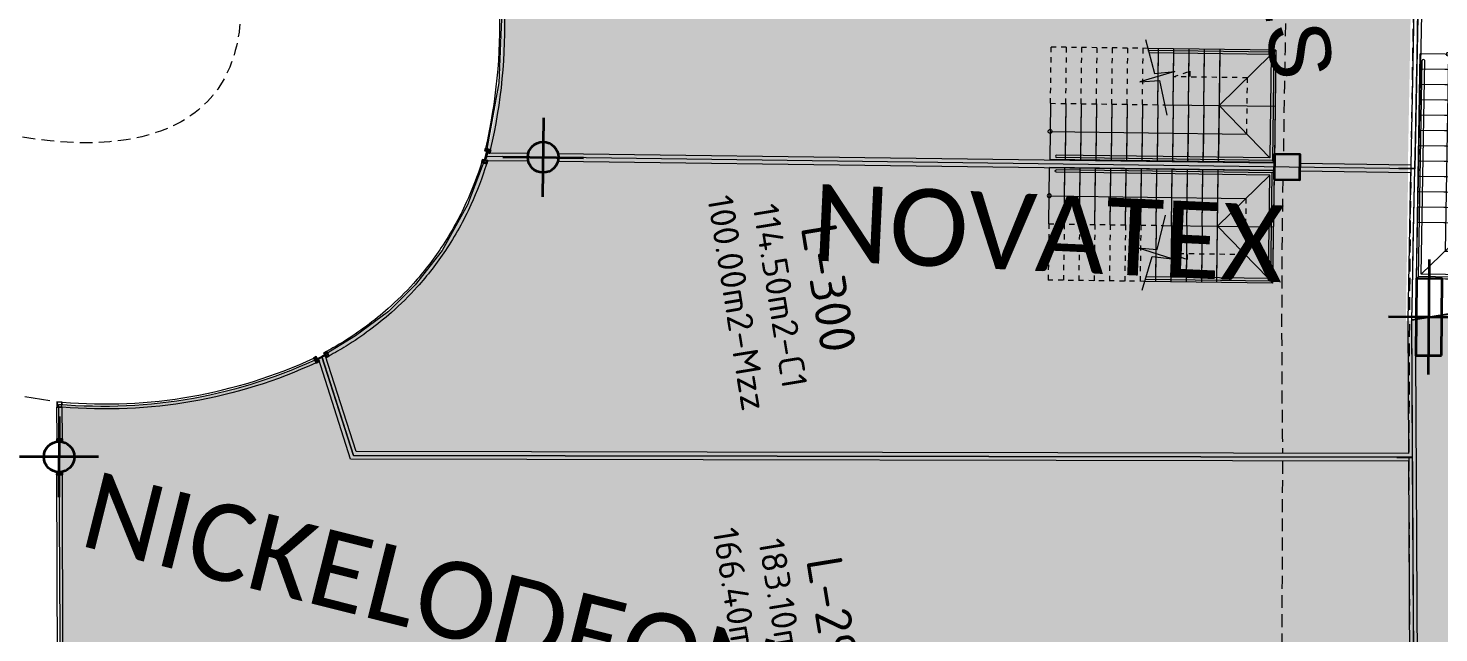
# Model space of a CAD drawing. Header units: metres. Extents: x 2 to 659295185, y -28 to 1124222152.
# Drawn here: x 655466.34 to 655493.95, y 1126503.03 to 1126514.86 of the extents above; entities that cross this region are included whole.
import ezdxf
from ezdxf.enums import TextEntityAlignment as Align

# ---------------------------------------------------------------- set-up
doc = ezdxf.new("R2010")
doc.units = ezdxf.units.M
doc.header["$MEASUREMENT"] = 0
for name, pattern in [('CCSM_C1_CUERPO CK$0$CONTINUA', [0]), ('CCSM_C1_CUERPO CK$0$DASHED', [0.75, 0.5, -0.25]), ('CCSM_C1_CUERPO CK$0$HIDDEN', [0.375, 0.25, -0.125]), ('CCSM_C1_CUERPO HP$0$CONTINUA', [0]), ('CCSM_C1_CUERPO HP$0$DASHED', [0.75, 0.5, -0.25]), ('CCSM_XREF KIOSKOSE$0$DASHED2', [0.375, 0.25, -0.125]), ('CONTINUA', [0]), ('DASHDOT', [1, 0.5, -0.25, 0, -0.25]), ('DASHED', [0.75, 0.5, -0.25]), ('HIDDEN', [0.375, 0.25, -0.125])]:
    doc.linetypes.add(name, pattern=pattern)
doc.layers.get('0').update_dxf_attribs({"linetype": 'CONTINUOUS'})
for name, color, linetype in [('AREAS ESTACIONAMIENTO', 150, 'CONTINUOUS'), ('CCSM_C1_CUERPO CK$0$A-PARED', 2, 'CCSM_C1_CUERPO CK$0$CONTINUA'), ('CCSM_C1_CUERPO CK$0$A-PROYECCIONES SUP', 5, 'CCSM_C1_CUERPO CK$0$DASHED'), ('CCSM_C1_CUERPO HP$0$A-FRENTE DE LOCAL', 4, 'CONTINUOUS'), ('CCSM_C1_CUERPO HP$0$A-LOCAL ID', 7, 'CONTINUOUS'), ('CCSM_C1_CUERPO HP$0$A-MARCOS LOCALES', 4, 'CONTINUOUS'), ('CCSM_C1_CUERPO HP$0$A-PARED', 2, 'CCSM_C1_CUERPO HP$0$CONTINUA'), ('CCSM_C1_CUERPO HP$0$A-PROYECCIONES', 5, 'CCSM_C1_CUERPO HP$0$DASHED'), ('CCSM_C1_CUERPO HP$0$ID_AREA EXACTA', 7, 'CONTINUOUS'), ('CCSM_C1_CUERPO HP$0$ID_Nº LOCAL', 7, 'CONTINUOUS'), ('CCSM_C1_CUERPO HP$0$ID_RUBRO', 7, 'CONTINUOUS'), ('CCSM_C1_CUERPO HP$0$ID_USO', 7, 'CONTINUOUS'), ('CCSM_XREF KIOSKOSE$0$Kiosco General', 154, 'CONTINUOUS')]:
    doc.layers.add(name, color=color, linetype=linetype)
doc.layers.add('CCSM_C1_CUERPO CK$0$A-AREAS COMERCIALES', color=151, linetype='CONTINUOUS', plot=False)
doc.layers.add('CCSM_C1_CUERPO HP$0$A-AREAS COMERCIALES', color=151, linetype='CONTINUOUS', plot=False)
for name, color, linetype, lineweight in [('CCSM_XREF ESTRUCTURA15$0$E-CA-COLUMNA', 2, 'CONTINUOUS', 35), ('CCSM_XREF ESTRUCTURA15$0$E-CK-COLUMNA', 2, 'CONTINUOUS', 35), ('CCSM_XREF ESTRUCTURA15$0$E-CP COLUMNAS', 2, 'CONTINUOUS', 35), ('LOCALES ASIGNADOS', 41, 'DASHDOT', 0), ('LOCALES PROPIOS', 101, 'CONTINUA', 0), ('NOMBRES LOCATARIOS', 7, 'CONTINUA', 0), ('XREF ESCALERAS', 252, 'CONTINUOUS', 0)]:
    doc.layers.add(name, color=color, linetype=linetype, lineweight=lineweight)
doc.styles.add('CCSM_C1_CUERPO HP$0$ROMANS', font='romans__.ttf')
doc.styles.get("Standard").update_dxf_attribs({"font": 'tahoma.ttf'})

# ---------------------------------------------------------------- blocks, each defined once
blk = doc.blocks.new('CCSM_C1_CUERPO HP$0$MARCO LOCAL-PARED')
for points in [[(655585.328, 1126575.539), (655585.378, 1126575.539), (655585.378, 1126575.439), (655585.328, 1126575.439)], [(655585.333, 1126575.534), (655585.373, 1126575.534), (655585.373, 1126575.444), (655585.333, 1126575.444)], [(655585.393, 1126575.539), (655585.393, 1126575.534), (655585.383, 1126575.534), (655585.383, 1126575.489), (655585.553, 1126575.489), (655585.553, 1126575.534), (655585.543, 1126575.534), (655585.543, 1126575.539), (655585.558, 1126575.539), (655585.558, 1126575.484), (655585.378, 1126575.484), (655585.378, 1126575.539)], [(655585.608, 1126575.539), (655585.558, 1126575.539), (655585.558, 1126575.439), (655585.608, 1126575.439)], [(655585.603, 1126575.534), (655585.563, 1126575.534), (655585.563, 1126575.444), (655585.603, 1126575.444)]]:
    blk.add_lwpolyline(points, close=True)
blk = doc.blocks.new('CCSM_C1_CUERPO HP$0$IDENT LOCAL')
at = {"layer": 'CCSM_C1_CUERPO HP$0$ID_AREA EXACTA', "style": 'CCSM_C1_CUERPO HP$0$ROMANS'}
blk.add_attdef('AREA-EXACTA', text='', height=0.5, dxfattribs=at).set_placement((0, 1.245), align=Align.BOTTOM_CENTER)
at = {"layer": 'CCSM_C1_CUERPO HP$0$ID_Nº LOCAL', "style": 'CCSM_C1_CUERPO HP$0$ROMANS'}
blk.add_attdef('NºLOCAL', text='', height=0.7, dxfattribs=at).set_placement((0, 2.05), align=Align.BOTTOM_CENTER)
at = {"layer": 'CCSM_C1_CUERPO HP$0$ID_RUBRO', "style": 'CCSM_C1_CUERPO HP$0$ROMANS'}
blk.add_attdef('RUBRO', text='', height=0.35, dxfattribs=at).set_placement((0, 0.395), align=Align.BOTTOM_CENTER)
at = {"layer": 'CCSM_C1_CUERPO HP$0$ID_USO', "style": 'CCSM_C1_CUERPO HP$0$ROMANS'}
blk.add_attdef('USO', text='', height=0.35, dxfattribs=at).set_placement((0, -0.455), align=Align.BOTTOM_CENTER)
blk = doc.blocks.new('CCSM_XREF ESTRUCTURA15$0$CCSM_COLUM REDONDA')
at = {"color": 5}
for p, q in [((0, 0.774), (0, -0.774)), ((-0.789, 0), (0.789, 0))]:
    blk.add_line(p, q, dxfattribs=at)
blk.add_circle((0, 0), 0.3)
blk = doc.blocks.new('CCSM_C1_CUERPO HP$0$MARCO LOCAL-COLUMNA')
at = {"layer": 'CCSM_C1_CUERPO HP$0$A-MARCOS LOCALES'}
for points in [[(655585.123, 1126575.588), (655585.173, 1126575.588), (655585.173, 1126575.488), (655585.123, 1126575.488)], [(655585.128, 1126575.583), (655585.168, 1126575.583), (655585.168, 1126575.493), (655585.128, 1126575.493)]]:
    blk.add_lwpolyline(points, close=True, dxfattribs=at)
blk = doc.blocks.new('CCSM_XREF ESTRUCTURA15$0$CCSM_COLUMNA REC')
at = {"layer": 'CCSM_XREF ESTRUCTURA15$0$E-CA-COLUMNA'}
blk.add_lwpolyline([(-0.25, -0.25), (0.25, -0.25), (0.25, 0.25), (-0.25, 0.25)], close=True, dxfattribs=at)
blk = doc.blocks.new('CCSM_XREF ESTRUCTURA15$0$COLUM REC 150x50mid')
at = {"color": 5}
for p, q in [((0, 1.124), (0, -1.124)), ((-0.789, 0), (0.789, 0))]:
    blk.add_line(p, q, dxfattribs=at)
blk.add_lwpolyline([(-0.25, 0.75), (-0.25, -0.75), (0.25, -0.75), (0.25, 0.75)], close=True)
blk = doc.blocks.new('stairs')
at = {"layer": 'XREF ESCALERAS'}
for p, q in [((655586.147, 1126406.541), (655586.147, 1126404.035)), ((655586.147, 1126406.541), (655588.347, 1126406.541)), ((655586.147, 1126406.541), (655586.147, 1126404.035)), ((655586.147, 1126406.541), (655588.347, 1126406.541)), ((655586.187, 1126406.501), (655586.147, 1126406.541)), ((655586.187, 1126406.501), (655588.307, 1126406.501)), ((655586.187, 1126406.501), (655586.187, 1126404.035)), ((655586.237, 1126406.541), (655588.257, 1126406.541)), ((655586.237, 1126406.451), (655588.257, 1126406.451)), ((655586.237, 1126406.451), (655586.237, 1126404.057)), ((655587.247, 1126405.441), (655586.237, 1126406.451)), ((655587.247, 1126405.441), (655587.247, 1126406.541)), ((655587.247, 1126405.441), (655587.247, 1126406.541)), ((655587.247, 1126405.441), (655588.257, 1126406.451)), ((655588.257, 1126406.451), (655588.257, 1126402.274)), ((655588.307, 1126406.501), (655588.347, 1126406.541)), ((655588.307, 1126406.501), (655588.307, 1126402.275)), ((655588.347, 1126406.541), (655588.347, 1126402.141)), ((655588.347, 1126406.541), (655588.347, 1126402.141)), ((655587.797, 1126402.141), (655587.797, 1126405.991)), ((655586.147, 1126405.441), (655586.187, 1126405.441)), ((655586.147, 1126405.441), (655588.347, 1126405.441)), ((655586.237, 1126405.441), (655588.257, 1126405.441)), ((655587.247, 1126404.376), (655587.247, 1126405.441)), ((655587.247, 1126404.376), (655587.247, 1126405.441)), ((655588.307, 1126405.441), (655588.347, 1126405.441)), ((655586.187, 1126405.141), (655586.147, 1126405.141)), ((655587.247, 1126405.141), (655586.147, 1126405.141)), ((655587.247, 1126405.141), (655586.237, 1126405.141)), ((655587.247, 1126405.141), (655588.257, 1126405.141)), ((655587.247, 1126405.141), (655588.347, 1126405.141)), ((655588.307, 1126405.141), (655588.347, 1126405.141)), ((655586.187, 1126404.841), (655586.147, 1126404.841)), ((655587.247, 1126404.841), (655586.147, 1126404.841)), ((655587.247, 1126404.841), (655586.237, 1126404.841)), ((655587.247, 1126404.841), (655588.257, 1126404.841)), ((655587.247, 1126404.841), (655588.347, 1126404.841)), ((655588.307, 1126404.841), (655588.347, 1126404.841)), ((655586.187, 1126404.541), (655586.147, 1126404.541)), ((655587.247, 1126404.541), (655586.147, 1126404.541)), ((655587.247, 1126404.541), (655586.237, 1126404.541)), ((655587.247, 1126404.541), (655588.257, 1126404.541)), ((655587.247, 1126404.541), (655588.347, 1126404.541)), ((655588.307, 1126404.541), (655588.347, 1126404.541)), ((655586.187, 1126404.241), (655586.147, 1126404.241)), ((655587.247, 1126404.241), (655586.147, 1126404.241)), ((655587.247, 1126404.241), (655586.237, 1126404.241)), ((655587.247, 1126404.241), (655588.257, 1126404.241)), ((655587.247, 1126404.241), (655588.347, 1126404.241)), ((655588.307, 1126404.241), (655588.347, 1126404.241)), ((655587.247, 1126403.941), (655588.257, 1126403.941)), ((655587.247, 1126403.941), (655588.347, 1126403.941)), ((655588.307, 1126403.941), (655588.347, 1126403.941)), ((655587.247, 1126403.641), (655588.257, 1126403.641)), ((655587.247, 1126403.641), (655588.347, 1126403.641)), ((655588.307, 1126403.641), (655588.347, 1126403.641)), ((655587.247, 1126403.341), (655588.257, 1126403.341)), ((655587.247, 1126403.341), (655588.347, 1126403.341)), ((655588.307, 1126403.341), (655588.347, 1126403.341)), ((655587.247, 1126403.041), (655588.257, 1126403.041)), ((655587.247, 1126403.041), (655588.347, 1126403.041)), ((655588.307, 1126403.041), (655588.347, 1126403.041)), ((655587.247, 1126402.741), (655588.257, 1126402.741)), ((655587.247, 1126402.741), (655588.347, 1126402.741)), ((655588.307, 1126402.741), (655588.347, 1126402.741)), ((655587.247, 1126402.441), (655588.257, 1126402.441)), ((655587.247, 1126402.441), (655588.347, 1126402.441)), ((655588.307, 1126402.441), (655588.347, 1126402.441)), ((655587.247, 1126402.141), (655588.347, 1126402.141)), ((655587.247, 1126402.141), (655588.347, 1126402.141))]:
    blk.add_line(p, q, dxfattribs=at)
at = {"layer": 'XREF ESCALERAS', "linetype": 'CCSM_C1_CUERPO CK$0$HIDDEN', "ltscale": 0.02}
for p, q in [((655587.247, 1126402.141), (655587.247, 1126404.376)), ((655587.247, 1126402.141), (655587.247, 1126404.376)), ((655586.147, 1126404.035), (655586.147, 1126404.032)), ((655586.187, 1126403.941), (655586.147, 1126403.941)), ((655586.187, 1126404.035), (655586.187, 1126404.043)), ((655586.187, 1126403.641), (655586.147, 1126403.641)), ((655586.187, 1126403.341), (655586.147, 1126403.341)), ((655586.187, 1126403.041), (655586.147, 1126403.041)), ((655586.187, 1126402.741), (655586.147, 1126402.741)), ((655586.187, 1126402.441), (655586.147, 1126402.441))]:
    blk.add_line(p, q, dxfattribs=at)
at = {"layer": 'XREF ESCALERAS', "linetype": 'HIDDEN', "ltscale": 0.02}
for p, q in [((655586.147, 1126404.035), (655586.147, 1126402.141)), ((655587.247, 1126403.941), (655586.147, 1126403.941)), ((655587.247, 1126403.641), (655586.147, 1126403.641)), ((655587.247, 1126403.341), (655586.147, 1126403.341)), ((655587.247, 1126403.041), (655586.147, 1126403.041)), ((655587.247, 1126402.741), (655586.147, 1126402.741)), ((655587.247, 1126402.441), (655586.147, 1126402.441)), ((655587.247, 1126402.141), (655586.147, 1126402.141)), ((655587.247, 1126402.141), (655586.147, 1126402.141))]:
    blk.add_line(p, q, dxfattribs=at)
at = {"layer": 'XREF ESCALERAS', "linetype": 'CCSM_C1_CUERPO CK$0$HIDDEN', "ltscale": 0.02}
blk.add_lwpolyline([(655587.797, 1126405.991), (655586.697, 1126405.991), (655586.697, 1126404.541), (655586.585, 1126404.861), (655586.697, 1126404.862)], dxfattribs=at)
at = {"layer": 'XREF ESCALERAS'}
blk.add_lwpolyline([(655585.973, 1126403.983), (655586.636, 1126404.168), (655586.594, 1126404.565), (655586.802, 1126403.885), (655586.771, 1126404.266), (655587.451, 1126404.424)], dxfattribs=at)
blk.add_circle((655587.797, 1126402.141), 0.0379, dxfattribs=at)
blk.add_circle((655587.797, 1126402.141), 0.0379, dxfattribs=at)
blk.add_arc((655588.282, 1126402.276), 0.0251, 184.3725, 356.1588, dxfattribs=at)

msp = doc.modelspace()

# ---------------------------------------------------------------- hatches: boundary and pattern name
at = {"layer": 'LOCALES ASIGNADOS'}
h = msp.add_hatch(color=256, dxfattribs=at)
edge = h.paths.add_edge_path()
edge.add_line((655523.1959, 1126484.6977), (655511.4574, 1126482.7737))
edge.add_arc((492466.1192, 1099756.7687), 165221.2506, 9.306558127, 9.309002861, ccw=False)
edge.add_line((655512.5976, 1126475.8167), (655524.4397, 1126477.7575))
edge.add_arc((655211.3975, 1126425.2356), 317.4177, 9.524316, 10.79705)
h = msp.add_hatch(color=256, dxfattribs=at)
edge = h.paths.add_edge_path()
edge.add_arc((219491.1056, 1054914.3756), 441878.9229, 9.308049718, 9.309563548, ccw=False)
edge.add_line((655551.8097, 1126384.9626), (655564.5398, 1126387.0492))
edge.add_line((655564.5398, 1126387.0492), (655562.5867, 1126398.9652))
edge.add_line((655562.5867, 1126398.9652), (655552.3922, 1126397.2942))
edge.add_line((655552.3922, 1126397.2942), (655552.4569, 1126396.8995))
edge.add_line((655552.4569, 1126396.8995), (655549.9212, 1126396.4839))
h = msp.add_hatch(color=256, dxfattribs=at)
edge = h.paths.add_edge_path()
edge.add_line((655513.5683, 1126469.8955), (655525.4103, 1126471.8365))
edge.add_arc((823004.9948, 1153921.5169), 169714.1602, 189.307944851, 189.309970477)
edge.add_line((655526.3809, 1126465.9155), (655514.5388, 1126463.9745))
edge.add_line((655514.5388, 1126463.9745), (655513.5683, 1126469.8955))
for points in [[(655493.3086, 1126509.2124), (655493.3501, 1126512.1107), (655475.3001, 1126512.3494), (655474.9341, 1126511.4054), (655474.4436, 1126510.5134), (655473.9121, 1126509.8416), (655473.3914, 1126509.3179), (655472.7467, 1126508.8424), (655472.0844, 1126508.4363), (655472.703, 1126506.5035), (655493.3177, 1126506.4689)], [(655517.6923, 1126508.1087), (655507.5356, 1126506.4444), (655506.7351, 1126511.3288), (655493.2497, 1126509.1186), (655493.3495, 1126496.9747), (655519.4953, 1126501.2602)]]:
    msp.add_hatch(color=256, dxfattribs=at).paths.add_polyline_path(points)
h = msp.add_hatch(color=256, dxfattribs=at)
edge = h.paths.add_edge_path()
edge.add_line((655466.932, 1126507.5003), (655466.9771, 1126499.6967))
edge.add_line((655466.9771, 1126499.6967), (655493.3638, 1126499.9803))
edge.add_line((655493.3638, 1126499.9803), (655493.3105, 1126506.4693))
edge.add_line((655493.3105, 1126506.4693), (655472.7031, 1126506.5036))
edge.add_line((655472.7031, 1126506.5036), (655472.0861, 1126508.4317))
edge.add_arc((655467.8078, 1126517.3802), 9.9187, 264.93441, 295.55245, ccw=False)
at = {"layer": 'LOCALES PROPIOS'}
h = msp.add_hatch(color=101, dxfattribs=at)
edge = h.paths.add_edge_path()
edge.add_arc((655465.0076, 1126514.9282), 10.6102, 345.93414, 377.8147)
edge.add_line((655475.1091, 1126518.1743), (655483.748, 1126517.9588))
edge.add_line((655483.748, 1126517.9588), (655483.9223, 1126523.7137))
edge.add_line((655483.9223, 1126523.7137), (655493.8931, 1126523.3572))
edge.add_line((655493.8931, 1126523.3572), (655493.8132, 1126521.3781))
edge.add_line((655493.8132, 1126521.3781), (655493.5136, 1126521.329))
edge.add_line((655493.5136, 1126521.329), (655493.3439, 1126512.1111))
edge.add_line((655493.3439, 1126512.1111), (655475.2997, 1126512.3495))

# ---------------------------------------------------------------- linework, layer by layer
at = {"layer": 'AREAS ESTACIONAMIENTO'}
for p, q in [((655493.4804, 1126512.109), (655493.1677, 1126512.1131)), ((655493.1252, 1126506.4692), (655493.4368, 1126506.4687))]:
    msp.add_line(p, q, dxfattribs=at)
at = {"layer": 'CCSM_C1_CUERPO CK$0$A-AREAS COMERCIALES', "lineweight": 5}
for points in [[(655506.7747, 1126511.3422), (655493.4218, 1126509.153), (655493.4336, 1126509.7427), (655493.4561, 1126510.8787), (655493.4804, 1126512.109), (655493.4867, 1126512.4277), (655493.4908, 1126512.6343), (655493.499, 1126513.047), (655493.5053, 1126513.3684), (655493.5136, 1126513.7857), (655493.5235, 1126514.2875), (655493.5338, 1126514.808), (655493.5416, 1126515.2035), (655493.5528, 1126515.7693), (655493.5682, 1126516.5493), (655493.5862, 1126517.4554), (655493.6178, 1126519.054), (655493.6633, 1126521.3534), (655512.7167, 1126524.4765), (655514.9192, 1126517.6933), (655505.9741, 1126516.2276), (655506.7747, 1126511.3422)], [(655493.7031, 1126523.3639), (655493.6692, 1126521.6541), (655493.6633, 1126521.3534), (655493.4804, 1126512.109), (655475.2949, 1126512.3495), (655475.5568, 1126513.7926), (655475.6145, 1126515.1902), (655475.4713, 1126516.6847), (655475.104, 1126518.1743), (655483.7479, 1126517.9587), (655483.9221, 1126523.7129), (655493.7031, 1126523.3639)], [(655493.4368, 1126506.4687), (655493.4218, 1126509.1465), (655493.4334, 1126509.7353), (655493.451, 1126510.6208), (655493.4804, 1126512.109), (655475.2949, 1126512.3495), (655474.9341, 1126511.4054), (655474.4436, 1126510.5134), (655473.9121, 1126509.8416), (655473.3914, 1126509.3179), (655472.7467, 1126508.8424), (655472.0844, 1126508.4363), (655472.703, 1126506.5035), (655493.4368, 1126506.4687), (655493.4368, 1126506.4687)], [(655493.4913, 1126497.005), (655493.4218, 1126509.1465), (655506.7747, 1126511.3422), (655507.5752, 1126506.4579), (655517.7319, 1126508.1222), (655519.5349, 1126501.2738)]]:
    msp.add_lwpolyline(points, close=True, dxfattribs=at)
at = {"layer": 'CCSM_C1_CUERPO CK$0$A-PARED', "lineweight": 5}
for p, q in [((655493.5129, 1126509.9607), (655493.7199, 1126520.4228)), ((655493.3614, 1126506.5407), (655493.3468, 1126509.147)), ((655493.5634, 1126497.304), (655493.5006, 1126508.4607)), ((655493.3979, 1126500.0612), (655493.3623, 1126506.3907))]:
    msp.add_line(p, q, dxfattribs=at)
at = {"layer": 'CCSM_C1_CUERPO CK$0$A-PROYECCIONES SUP', "lineweight": 5, "ltscale": 0.5}
for points in [[(655493.6061, 1126521.5974, 0.0057772), (655493.3738, 1126509.2219, -0.9631437)], [(655493.3739, 1126509.07, 0.0070532), (655493.4637, 1126497.0765, -1.053934)]]:
    msp.add_lwpolyline(points, format="xyb", dxfattribs=at)
at = {"layer": 'CCSM_C1_CUERPO HP$0$A-AREAS COMERCIALES', "lineweight": 5}
msp.add_lwpolyline([(655466.9319, 1126507.5001), (655466.977, 1126499.6965), (655493.4733, 1126499.987), (655493.4368, 1126506.4687), (655472.703, 1126506.5035), (655472.086, 1126508.4315, -0.1343969), (655466.9319, 1126507.5001)], format="xyb", dxfattribs=at)
at = {"layer": 'CCSM_C1_CUERPO HP$0$A-FRENTE DE LOCAL', "lineweight": 5}
for p, q in [((655466.9044, 1126506.825), (655466.9003, 1126507.4489)), ((655466.9952, 1126507.4492), (655467.0044, 1126506.8247)), ((655466.9161, 1126500.8961), (655466.9009, 1126506.1251)), ((655467.0009, 1126506.1248), (655467.0161, 1126500.8968))]:
    msp.add_line(p, q, dxfattribs=at)
for points in [[(655475.2159, 1126512.2384, -0.0306413), (655474.9123, 1126511.4475, -0.0397713), (655474.4231, 1126510.5681, -0.036434), (655473.8777, 1126509.8661, -0.0284304), (655473.3818, 1126509.3751, -0.0424015), (655472.5073, 1126508.7268, -0.0165485), (655472.1775, 1126508.5364, -0.0118675)], [(655475.312, 1126512.2107, -0.0307373), (655475.0033, 1126511.406, -0.0397713), (655474.5063, 1126510.5127, -0.036434), (655473.952, 1126509.7992, -0.0284304), (655473.448, 1126509.3002, -0.0423946), (655472.56, 1126508.6418, -0.016565), (655472.2242, 1126508.4479, -0.0165409)], [(655471.9766, 1126508.3172, -0.1308713), (655466.996, 1126507.4492)]]:
    msp.add_lwpolyline(points, format="xyb", dxfattribs=at)
for centre, radius, start, end in [((655464.9574, 1126514.9071), 10.6112, 346.92938, 17.01148), ((655464.9467, 1126514.907), 10.7215, 346.91442, 16.98755), ((655467.8378, 1126517.2944), 9.7854, 265.11358, 294.7199)]:
    msp.add_arc(centre, radius, start, end, dxfattribs=at)
at = {"layer": 'CCSM_C1_CUERPO HP$0$A-MARCOS LOCALES', "lineweight": 5}
for points in [[(655466.9003, 1126507.4489), (655466.996, 1126507.4492), (655467.0043, 1126507.5445), (655466.9, 1126507.5536), (655466.9, 1126507.5536)], [(655466.9053, 1126507.454), (655466.9914, 1126507.4542), (655466.9989, 1126507.54), (655466.905, 1126507.5481)]]:
    msp.add_lwpolyline(points, close=True, dxfattribs=at)
at = {"layer": 'CCSM_C1_CUERPO HP$0$A-PARED', "lineweight": 5}
for p, q in [((655475.3216, 1126512.4241), (655475.2776, 1126512.2747)), ((655475.3216, 1126512.4241), (655476.1267, 1126512.4136)), ((655476.7076, 1126512.4061), (655490.7337, 1126512.2233)), ((655475.2776, 1126512.2747), (655476.1248, 1126512.2636)), ((655476.7057, 1126512.2561), (655490.7318, 1126512.0733)), ((655491.2317, 1126512.0668), (655493.404, 1126512.0385)), ((655491.2317, 1126512.0668), (655491.2317, 1126512.0668)), ((655491.2337, 1126512.2168), (655493.407, 1126512.1885)), ((655491.2337, 1126512.2168), (655491.2337, 1126512.2168))]:
    msp.add_line(p, q, dxfattribs=at)
for points in [[(655493.407, 1126512.1885), (655493.6265, 1126523.2874), (655491.5079, 1126523.364)], [(655493.3468, 1126509.147), (655493.404, 1126512.0385)], [(655472.1533, 1126508.4671), (655472.0186, 1126508.3959)], [(655472.7578, 1126506.5784), (655472.1533, 1126508.4671)], [(655472.6482, 1126506.4286), (655472.0183, 1126508.3967)], [(655493.3614, 1126506.5407), (655472.7578, 1126506.5784)], [(655493.3623, 1126506.3907), (655472.6482, 1126506.4286)]]:
    msp.add_lwpolyline(points, dxfattribs=at)
at = {"layer": 'CCSM_C1_CUERPO HP$0$A-PROYECCIONES', "lineweight": 5, "ltscale": 0.5}
for centre, radius, start, end in [((656011.4102, 1126504.999), 520.5558, 177.996162, 179.185807), ((655673.3856, 1126509.0001), 182.5121, 179.090791, 180.770675), ((656013.2758, 1126503.1118), 522.3963, 179.639903, 180.221563)]:
    msp.add_arc(centre, radius, start, end, dxfattribs=at)
at = {"layer": 'CCSM_XREF KIOSKOSE$0$Kiosco General', "linetype": 'DASHED', "lineweight": 5}
msp.add_arc((655470.6055, 1126533.7676), 26.4746, 228.10593, 261.95416, dxfattribs=at)
at = {"layer": 'CCSM_XREF KIOSKOSE$0$Kiosco General', "linetype": 'CCSM_XREF KIOSKOSE$0$DASHED2', "lineweight": 5}
msp.add_open_spline([(655450.1448, 1126530.3908), (655449.8821, 1126530.0827), (655449.7062, 1126529.6966), (655449.5446, 1126528.7477), (655449.5626, 1126528.1857), (655449.8174, 1126526.926), (655450.0539, 1126526.2295), (655450.7359, 1126524.7564), (655451.1811, 1126523.9798), (655452.5814, 1126521.9159), (655453.6831, 1126520.608), (655456.1814, 1126518.1434), (655457.5769, 1126516.9876), (655460.4326, 1126515.0178), (655461.8917, 1126514.2047), (655464.6279, 1126513.0528), (655465.9042, 1126512.7159), (655467.6588, 1126512.5856), (655468.2585, 1126512.6406), (655469.2386, 1126512.9349), (655469.6182, 1126513.1703), (655470.1791, 1126513.7982), (655470.3656, 1126514.1958), (655470.5335, 1126515.1821), (655470.5107, 1126515.7699), (655470.2282, 1126517.09), (655469.9689, 1126517.821), (655469.2263, 1126519.3649), (655468.7432, 1126520.1778), (655467.2598, 1126522.289), (655466.1201, 1126523.6023), (655463.559, 1126526.0585), (655462.1386, 1126527.2006), (655459.254, 1126529.1236), (655457.7907, 1126529.9037), (655455.3179, 1126530.8772), (655454.2744, 1126531.1512), (655452.6263, 1126531.3313), (655451.9772, 1126531.2956), (655450.9166, 1126531.0188), (655450.5068, 1126530.782), (655450.1854, 1126530.4373), (655450.1648, 1126530.4143), (655450.1448, 1126530.3908)], degree=3, knots=[0, 0, 0, 0, 0.2498558, 0.2498558, 0.4997117, 0.4997117, 0.7495675, 0.7495675, 0.9994233, 0.9994233, 1.4026485, 1.4026485, 1.8058738, 1.8058738, 2.209099, 2.209099, 2.6123242, 2.6123242, 2.8720254, 2.8720254, 3.1317265, 3.1317265, 3.3914277, 3.3914277, 3.6511289, 3.6511289, 3.91083, 3.91083, 4.1705312, 4.1705312, 4.5765692, 4.5765692, 4.9826072, 4.9826072, 5.3886452, 5.3886452, 5.7212568, 5.7212568, 5.9926966, 5.9926966, 6.2641363, 6.2641363, 6.2831853, 6.2831853, 6.2831853, 6.2831853], dxfattribs=at)

# ---------------------------------------------------------------- block references
at = {"layer": 'CCSM_C1_CUERPO HP$0$A-LOCAL ID', "lineweight": 5}
ref = msp.add_blockref('CCSM_C1_CUERPO HP$0$IDENT LOCAL', (655479.4319, 1126509.3573), dxfattribs=dict(at, rotation=279.3085951751866))
ref.add_attrib('NºLOCAL', 'L-300', dxfattribs={"layer": 'CCSM_C1_CUERPO HP$0$ID_Nº LOCAL', "height": 0.7, "rotation": 279.3086, "style": 'CCSM_C1_CUERPO HP$0$ROMANS'}).set_placement((655481.4549, 1126509.6889), align=Align.BOTTOM_CENTER)
ref.add_attrib('RUBRO', '100.00m2-Mzz', dxfattribs={"layer": 'CCSM_C1_CUERPO HP$0$ID_RUBRO', "height": 0.5, "rotation": 279.3086, "style": 'CCSM_C1_CUERPO HP$0$ROMANS'}).set_placement((655479.822, 1126509.4213), align=Align.BOTTOM_CENTER)
ref.add_attrib('AREA-EXACTA', '114.50m2-C1', dxfattribs={"layer": 'CCSM_C1_CUERPO HP$0$ID_AREA EXACTA', "height": 0.5, "rotation": 279.3086, "style": 'CCSM_C1_CUERPO HP$0$ROMANS'}).set_placement((655480.6608, 1126509.5587), align=Align.BOTTOM_CENTER)
ref = msp.add_blockref('CCSM_C1_CUERPO HP$0$IDENT LOCAL', (655479.5426, 1126502.8181), dxfattribs=dict(at, rotation=279.3085951751866))
ref.add_attrib('NºLOCAL', 'L-299', dxfattribs={"layer": 'CCSM_C1_CUERPO HP$0$ID_Nº LOCAL', "height": 0.7, "rotation": 279.3086, "style": 'CCSM_C1_CUERPO HP$0$ROMANS'}).set_placement((655481.5656, 1126503.1497), align=Align.BOTTOM_CENTER)
ref.add_attrib('RUBRO', '166.40m2-Mzz', dxfattribs={"layer": 'CCSM_C1_CUERPO HP$0$ID_RUBRO', "height": 0.5, "rotation": 279.3086, "style": 'CCSM_C1_CUERPO HP$0$ROMANS'}).set_placement((655479.9327, 1126502.882), align=Align.BOTTOM_CENTER)
ref.add_attrib('AREA-EXACTA', '183.10m2-C1', dxfattribs={"layer": 'CCSM_C1_CUERPO HP$0$ID_AREA EXACTA', "height": 0.5, "rotation": 279.3086, "style": 'CCSM_C1_CUERPO HP$0$ROMANS'}).set_placement((655480.7715, 1126503.0195), align=Align.BOTTOM_CENTER)
at = {"layer": 'CCSM_C1_CUERPO HP$0$A-MARCOS LOCALES', "lineweight": 5}
for name, p, rotation in [('CCSM_C1_CUERPO HP$0$MARCO LOCAL-PARED', (-244611.5118, 2069278.695), 253.8696068340874), ('CCSM_C1_CUERPO HP$0$MARCO LOCAL-PARED', (709347.1769, 2428837.9211), 207.8274343802412), ('CCSM_C1_CUERPO HP$0$MARCO LOCAL-COLUMNA', (1780315.3172, 467962.5798), 89.84939108045205), ('CCSM_C1_CUERPO HP$0$MARCO LOCAL-COLUMNA', (1780315.3139, 467961.9299), 89.84939108045205)]:
    msp.add_blockref(name, p, dxfattribs=dict(at, rotation=rotation))
at = {"layer": 'CCSM_XREF ESTRUCTURA15$0$E-CK-COLUMNA', "lineweight": 5, "rotation": 179.5314455079218}
msp.add_blockref('CCSM_XREF ESTRUCTURA15$0$COLUM REC 150x50mid', (655493.7568, 1126509.2086), dxfattribs=at)
at = {"layer": 'CCSM_XREF ESTRUCTURA15$0$E-CP COLUMNAS', "lineweight": 5}
for name, p, rotation in [('CCSM_XREF ESTRUCTURA15$0$CCSM_COLUM REDONDA', (655476.4162, 1126512.3348), 359.2535316676692), ('CCSM_XREF ESTRUCTURA15$0$CCSM_COLUMNA REC', (655490.9827, 1126512.1451), 359.2535317477037), ('CCSM_XREF ESTRUCTURA15$0$CCSM_COLUM REDONDA', (655466.9417, 1126506.475), 269.8493905201651)]:
    msp.add_blockref(name, p, dxfattribs=dict(at, rotation=rotation))
at = {"layer": 'XREF ESCALERAS'}
for p, rotation in [((-462281.5941, 1796715.7839), 269.2537335822295), ((1329778.6877, 2241824.8399), 179.044284030654)]:
    msp.add_blockref('stairs', p, dxfattribs=dict(at, rotation=rotation))
at = {"layer": 'XREF ESCALERAS', "xscale": -1, "rotation": 269.2308225371724}
msp.add_blockref('stairs', (-479615.1083, 486103.9934), dxfattribs=at)

# ---------------------------------------------------------------- texts
at = {"layer": 'NOMBRES LOCATARIOS'}
for s, width, insert, char_height, attachment_point, rotation in [('{\\fArial|b0|i0|c0|p34;\\C7;JUGUETES \\PTOY}', 12.716055, (655491.4176, 1126518.3833, 420.665), 1.2, 2, 275.99281), ('{\\fCalibri|b0|i0|c0|p34;\\C7;NOVATEX}', 7.312183, (655481.7232, 1126511.8167), 1.5, 1, 357.33991), ('{\\fCalibri|b0|i0|c0|p34;\\C7;NICKELODEON}', 7.312183, (655467.6652, 1126506.2082), 1.5, 1, 345.94216)]:
    msp.add_mtext_dynamic_manual_height_columns(s, width=width, gutter_width=25, heights=[0], dxfattribs=dict(at, insert=insert, char_height=char_height, attachment_point=attachment_point, rotation=rotation))

doc.saveas('drawing.dxf')
